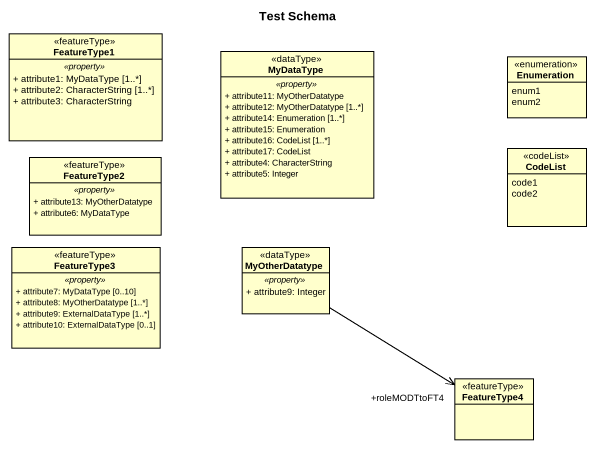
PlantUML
@startuml
title Test Schema
hide circle
hide empty members
skinparam classAttributeIconSize 0
class FeatureType1 <<featureType>> {
  .. <<property>> ..
  + attribute1: MyDataType [1..*]
  + attribute2: CharacterString [1..*]
  + attribute3: CharacterString
}
class MyDataType <<dataType>> {
  .. <<property>> ..
  + attribute11: MyOtherDatatype
  + attribute12: MyOtherDatatype [1..*]
  + attribute14: Enumeration [1..*]
  + attribute15: Enumeration
  + attribute16: CodeList [1..*]
  + attribute17: CodeList
  + attribute4: CharacterString
  + attribute5: Integer
}
enum Enumeration {
  enum1
  enum2
}
class FeatureType2 <<featureType>> {
  .. <<property>> ..
  + attribute13: MyOtherDatatype
  + attribute6: MyDataType
}
class CodeList <<codeList>> {
  code1
  code2
}
class FeatureType3 <<featureType>> {
  .. <<property>> ..
  + attribute7: MyDataType [0..10]
  + attribute8: MyOtherDatatype [1..*]
  + attribute9: ExternalDataType [1..*]
  + attribute10: ExternalDataType [0..1]
}
class MyOtherDatatype <<dataType>> {
  .. <<property>> ..
  + attribute9: Integer
}
class FeatureType4 <<featureType>>
MyOtherDatatype --> "+roleMODTtoFT4" FeatureType4
@enduml
